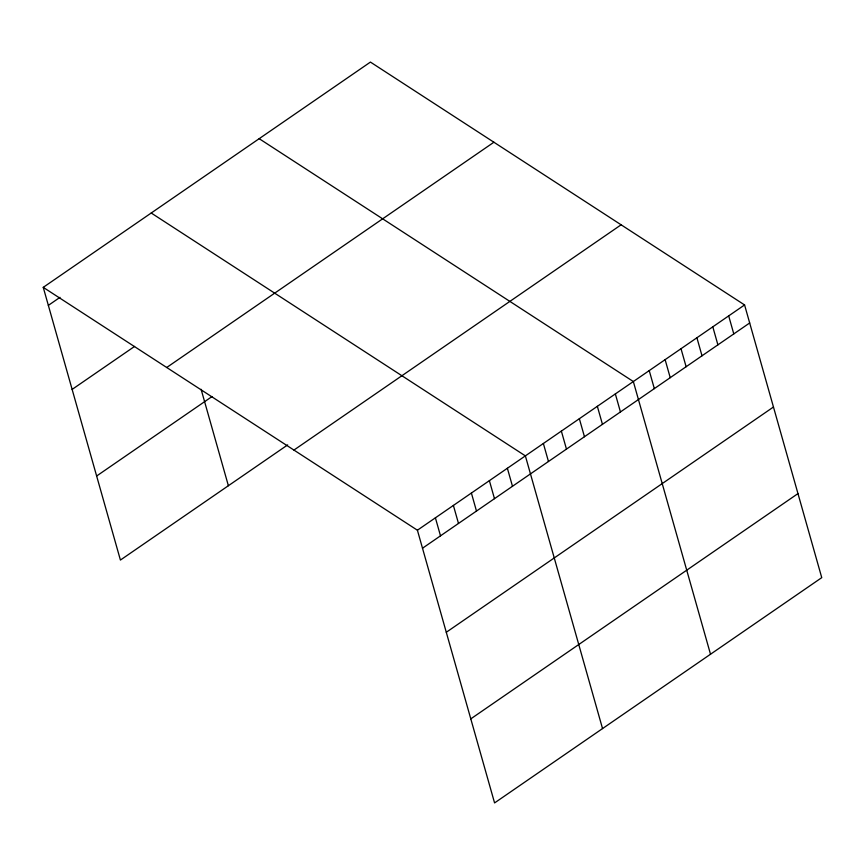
<?xml version="1.0" encoding="UTF-8"?>
<svg xmlns="http://www.w3.org/2000/svg" width="865" height="865" viewBox="0 0 865 865"><rect width="100%" height="100%" fill="white"/><g stroke="black" fill="none" stroke-linecap="round" stroke-linejoin="round"><path stroke-width="1.3" d="M43.25 287.353L370.425 62.085L744.581 304.945L821.75 577.647L494.575 802.915L417.406 530.213L43.25 287.353L120.419 560.055L287.667 444.902M48.354 305.377L59.988 297.355M72.13 389.412L134.583 346.422M166.718 367.495L493.904 142.228M96.631 476.01L212.012 396.57M293.938 450.07L621.113 224.803M417.406 530.213L744.581 304.945M422.498 548.226L749.685 322.969M446.286 632.272L773.461 407.015M470.787 718.869L797.962 493.601M259.186 138.681L633.342 381.541L710.511 654.243M151.224 213.017L525.369 455.877L602.537 728.579M728.687 315.887L733.79 333.912M712.803 326.829L717.896 344.854M696.909 337.772L702.012 355.796M681.015 348.714L686.118 366.728M665.12 359.656L670.224 377.67M649.237 370.598L654.329 388.612M615.35 393.921L620.443 411.945M597.347 406.312L602.451 424.337M579.355 418.703L584.459 436.728M561.363 431.094L566.467 449.119M543.371 443.486L548.464 461.51M507.377 468.268L512.48 486.281M489.385 480.648L494.477 498.673M471.393 493.039L476.485 511.064M453.39 505.43L458.493 523.455M435.398 517.821L440.501 535.846M201.102 389.304L228.382 485.719"/></g></svg>
